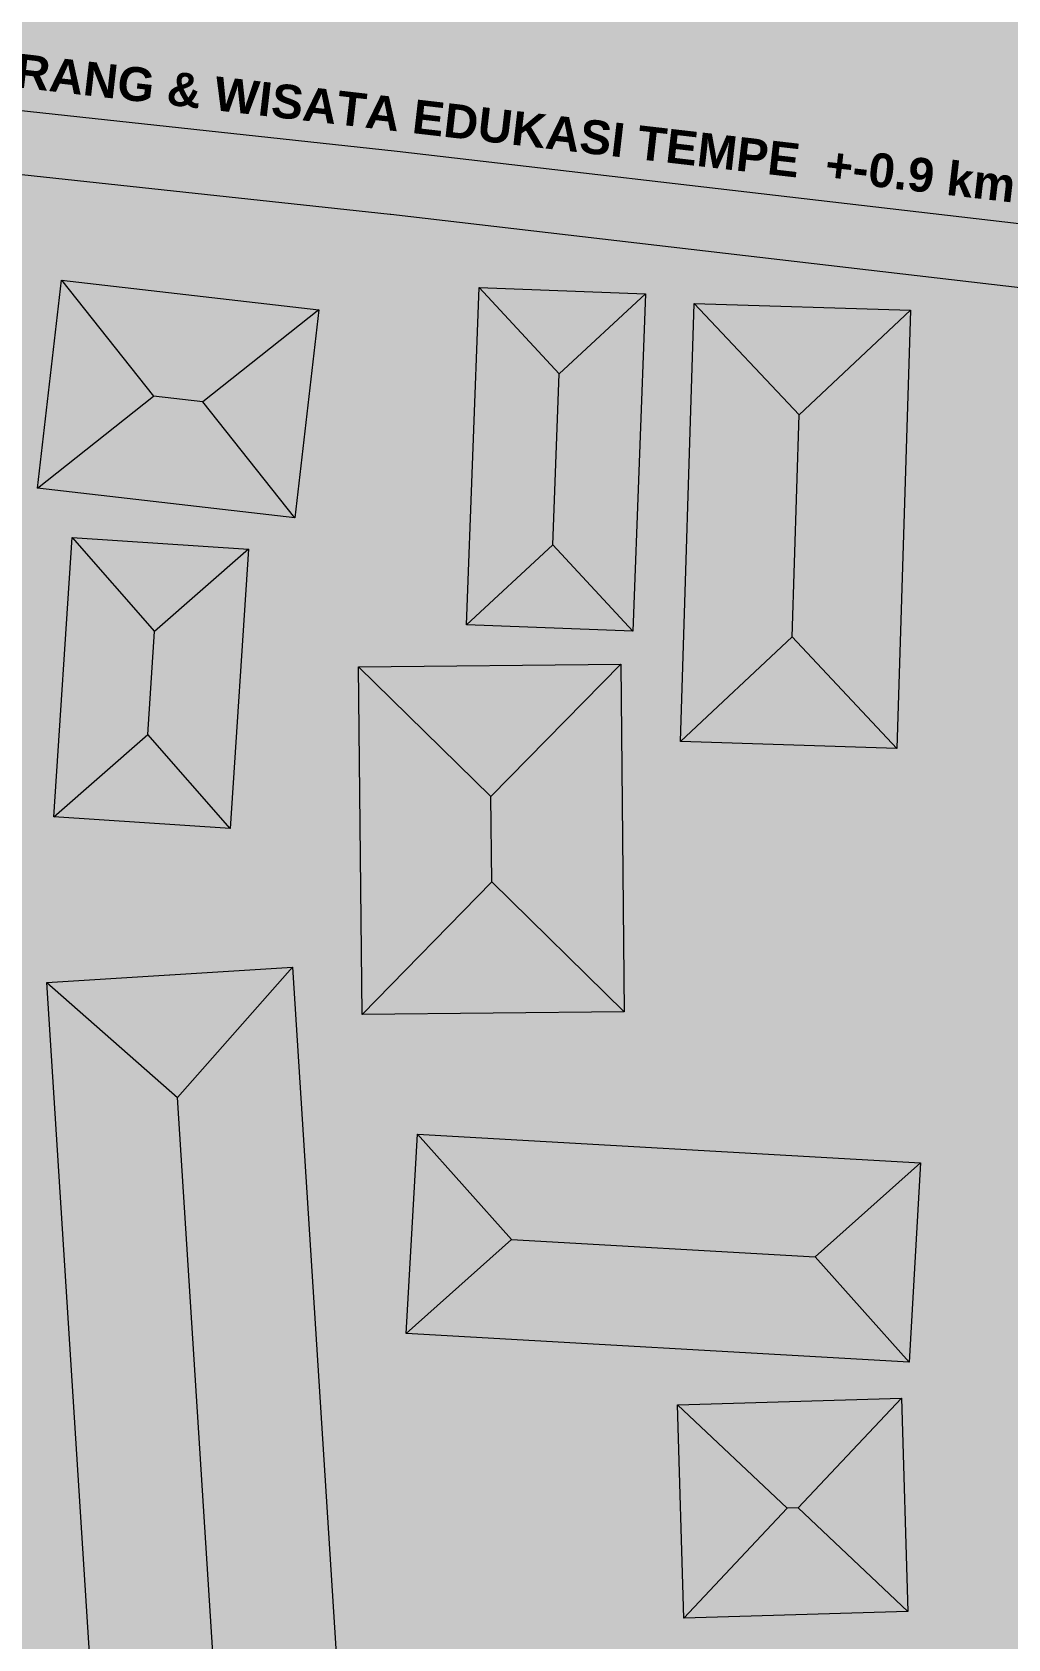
# Model space of a CAD drawing. Header units: metres. Extents: x 305909 to 307171, y 9156037 to 9156671.
# Drawn here: x 306544 to 306593, y 9156256.3 to 9156337 of the extents above; entities that cross this region are included whole.
import ezdxf

# ---------------------------------------------------------------- set-up
doc = ezdxf.new("R2010")
doc.units = ezdxf.units.M
doc.linetypes.add('DASHED2', pattern=[0.762, 0.635, -0.127])
for name, color, linetype, lineweight, true_color in [('A-ALUR_WISATA', 7, 'DASHED2', 50, 0xeb7800), ('A-LABEL', 7, 'Continuous', 0, 0x000000), ('B-BANGUNAN_PENDIDIKAN', 7, 'Continuous', 13, 0x78aadc), ('B-BANGUNAN_PERMUKIMAN', 7, 'Continuous', 13, 0xf0cd8c), ('B-BAYANGAN', 7, 'Continuous', 0, 0x76786c), ('J-PERKERASAN_JALAN', 7, 'Continuous', 9, 0x989896), ('Z-R', 7, 'Continuous', 0, 0xfaf4e6), ('Z-SPU-1', 7, 'Continuous', 0, 0xd6e6f7)]:
    doc.layers.add(name, color=color, linetype=linetype, lineweight=lineweight, true_color=true_color)
doc.styles.add('ARIALB', font='arialbd.ttf')

msp = doc.modelspace()

# ---------------------------------------------------------------- hatches: boundary and pattern name
at = {"layer": 'A-ALUR_WISATA', "true_color": 0xeb7800}
h = msp.add_hatch(color=30, dxfattribs=at)
h.dxf.hatch_style = 1
h.paths.add_polyline_path([(306547.547, 9156331.77), (306550.823, 9156331.42), (306550.824, 9156331.42), (306552.684, 9156331.217), (306552.51, 9156329.626), (306550.652, 9156329.83), (306547.378, 9156330.18), (306546.546, 9156330.268), (306546.716, 9156331.859), (306547.547, 9156331.77)])
h = msp.add_hatch(color=30, dxfattribs=at)
h.dxf.hatch_style = 1
h.paths.add_polyline_path([(306566.51, 9156328.868), (306561.497, 9156327.263), (306561.984, 9156331.555)])
h = msp.add_hatch(color=30, dxfattribs=at)
h.dxf.hatch_style = 1
h.paths.add_polyline_path([(306559.424, 9156330.472), (306559.425, 9156330.472), (306561.631, 9156330.224), (306561.452, 9156328.634), (306559.247, 9156328.882), (306555.49, 9156329.299), (306555.667, 9156330.889), (306559.424, 9156330.472)])
h = msp.add_hatch(color=30, dxfattribs=at)
h.dxf.hatch_style = 1
h.paths.add_polyline_path([(306564.749, 9156329.873), (306570.575, 9156329.212), (306570.395, 9156327.622), (306564.57, 9156328.283), (306564.434, 9156328.298), (306564.612, 9156329.888), (306564.749, 9156329.873)])
h = msp.add_hatch(color=30, dxfattribs=at)
h.dxf.hatch_style = 1
h.paths.add_polyline_path([(306577.445, 9156328.428), (306579.518, 9156328.19), (306579.335, 9156326.6), (306577.264, 9156326.838), (306573.375, 9156327.282), (306573.556, 9156328.872), (306577.445, 9156328.428)])
h = msp.add_hatch(color=30, dxfattribs=at)
h.dxf.hatch_style = 1
h.paths.add_polyline_path([(306584.818, 9156327.581), (306588.459, 9156327.16), (306588.276, 9156325.571), (306584.635, 9156325.991), (306582.315, 9156326.258), (306582.498, 9156327.847), (306584.818, 9156327.581)])
h = msp.add_hatch(color=30, dxfattribs=at)
h.dxf.hatch_style = 1
h.paths.add_polyline_path([(306592.873, 9156326.651), (306597.4, 9156326.126), (306597.216, 9156324.537), (306592.689, 9156325.062), (306591.256, 9156325.227), (306591.439, 9156326.816), (306592.873, 9156326.651)])
at = {"layer": 'B-BANGUNAN_PENDIDIKAN', "true_color": 0x6da1dd}
h = msp.add_hatch(color=153, dxfattribs=at)
h.dxf.hatch_style = 1
h.paths.add_polyline_path([(306551.305, 9156283.501), (306544.757, 9156289.265), (306557.069, 9156290.049), (306551.305, 9156283.501)])
at = {"layer": 'B-BANGUNAN_PENDIDIKAN', "true_color": 0x5780b1}
h = msp.add_hatch(color=145, dxfattribs=at)
h.dxf.hatch_style = 1
h.paths.add_polyline_path([(306553.299, 9156252.157), (306551.305, 9156283.501), (306557.069, 9156290.049), (306557.069, 9156290.049), (306559.847, 9156246.392), (306553.299, 9156252.157)])
at = {"layer": 'B-BANGUNAN_PENDIDIKAN', "true_color": 0x6c9fda}
h = msp.add_hatch(color=153, dxfattribs=at)
h.dxf.hatch_style = 1
h.paths.add_polyline_path([(306544.757, 9156289.265), (306544.757, 9156289.265), (306551.305, 9156283.501), (306553.299, 9156252.157), (306547.535, 9156245.609), (306544.757, 9156289.265)])
at = {"layer": 'B-BANGUNAN_PERMUKIMAN', "true_color": 0xee9467}
h = msp.add_hatch(color=21, dxfattribs=at)
h.dxf.hatch_style = 1
h.paths.add_polyline_path([(306550.105, 9156318.699), (306544.287, 9156314.079), (306545.485, 9156324.516), (306550.105, 9156318.699)])
at = {"layer": 'B-BANGUNAN_PERMUKIMAN', "true_color": 0xe99165}
h = msp.add_hatch(color=33, dxfattribs=at)
h.dxf.hatch_style = 1
h.paths.add_polyline_path([(306552.579, 9156318.415), (306550.105, 9156318.699), (306545.485, 9156324.516), (306545.485, 9156324.516), (306558.397, 9156323.035), (306552.579, 9156318.415)])
at = {"layer": 'B-BANGUNAN_PERMUKIMAN', "true_color": 0xec9366}
h = msp.add_hatch(color=33, dxfattribs=at)
h.dxf.hatch_style = 1
h.paths.add_polyline_path([(306566.444, 9156324.15), (306570.462, 9156319.819), (306570.14, 9156311.235), (306565.809, 9156307.216), (306566.444, 9156324.15)])
at = {"layer": 'B-BANGUNAN_PERMUKIMAN', "true_color": 0xeb9266}
h = msp.add_hatch(color=33, dxfattribs=at)
h.dxf.hatch_style = 1
h.paths.add_polyline_path([(306570.462, 9156319.819), (306566.444, 9156324.15), (306574.793, 9156323.837), (306570.462, 9156319.819)])
at = {"layer": 'B-BANGUNAN_PERMUKIMAN', "true_color": 0xbb7451}
h = msp.add_hatch(color=23, dxfattribs=at)
h.dxf.hatch_style = 1
h.paths.add_polyline_path([(306574.763, 9156323.034), (306574.158, 9156306.904), (306570.14, 9156311.235), (306570.462, 9156319.819), (306574.793, 9156323.837), (306574.793, 9156323.837), (306574.763, 9156323.034)])
at = {"layer": 'B-BANGUNAN_PERMUKIMAN', "true_color": 0xec9366}
h = msp.add_hatch(color=33, dxfattribs=at)
h.dxf.hatch_style = 1
h.paths.add_polyline_path([(306577.235, 9156323.352), (306577.236, 9156323.352), (306582.491, 9156317.755), (306582.14, 9156306.619), (306576.542, 9156301.364), (306577.235, 9156323.352)])
at = {"layer": 'B-BANGUNAN_PERMUKIMAN', "true_color": 0xeb9266}
h = msp.add_hatch(color=33, dxfattribs=at)
h.dxf.hatch_style = 1
h.paths.add_polyline_path([(306582.491, 9156317.755), (306577.236, 9156323.352), (306588.089, 9156323.01), (306582.491, 9156317.755)])
at = {"layer": 'B-BANGUNAN_PERMUKIMAN', "true_color": 0xb97350}
h = msp.add_hatch(color=23, dxfattribs=at)
h.dxf.hatch_style = 1
h.paths.add_polyline_path([(306552.579, 9156318.415), (306558.397, 9156323.035), (306557.199, 9156312.598), (306552.579, 9156318.415)])
at = {"layer": 'B-BANGUNAN_PERMUKIMAN', "true_color": 0xbb7451}
h = msp.add_hatch(color=23, dxfattribs=at)
h.dxf.hatch_style = 1
h.paths.add_polyline_path([(306582.14, 9156306.619), (306582.491, 9156317.755), (306588.089, 9156323.01), (306587.395, 9156301.022), (306582.14, 9156306.619)])
at = {"layer": 'B-BANGUNAN_PERMUKIMAN', "true_color": 0xbe7652}
h = msp.add_hatch(color=23, dxfattribs=at)
h.dxf.hatch_style = 1
h.paths.add_polyline_path([(306544.287, 9156314.079), (306550.105, 9156318.699), (306552.579, 9156318.415), (306557.199, 9156312.598), (306544.287, 9156314.079)])
at = {"layer": 'B-BANGUNAN_PERMUKIMAN', "true_color": 0xed9367}
h = msp.add_hatch(color=21, dxfattribs=at)
h.dxf.hatch_style = 1
h.paths.add_polyline_path([(306546.015, 9156311.605), (306546.015, 9156311.605), (306550.153, 9156306.886), (306549.814, 9156301.719), (306545.095, 9156297.581), (306545.095, 9156297.581), (306546.015, 9156311.605)])
at = {"layer": 'B-BANGUNAN_PERMUKIMAN', "true_color": 0xea9165}
h = msp.add_hatch(color=33, dxfattribs=at)
h.dxf.hatch_style = 1
h.paths.add_polyline_path([(306550.153, 9156306.886), (306546.015, 9156311.605), (306554.872, 9156311.024), (306550.153, 9156306.886)])
at = {"layer": 'B-BANGUNAN_PERMUKIMAN', "true_color": 0xbc7551}
h = msp.add_hatch(color=23, dxfattribs=at)
h.dxf.hatch_style = 1
h.paths.add_polyline_path([(306570.14, 9156311.235), (306574.158, 9156306.904), (306574.158, 9156306.904), (306565.809, 9156307.216), (306570.14, 9156311.235)])
at = {"layer": 'B-BANGUNAN_PERMUKIMAN', "true_color": 0xba7450}
h = msp.add_hatch(color=23, dxfattribs=at)
h.dxf.hatch_style = 1
h.paths.add_polyline_path([(306549.814, 9156301.719), (306550.153, 9156306.886), (306554.872, 9156311.024), (306553.952, 9156297), (306549.814, 9156301.719)])
at = {"layer": 'B-BANGUNAN_PERMUKIMAN', "true_color": 0xbc7551}
h = msp.add_hatch(color=23, dxfattribs=at)
h.dxf.hatch_style = 1
h.paths.add_polyline_path([(306582.14, 9156306.619), (306587.395, 9156301.022), (306587.395, 9156301.022), (306576.542, 9156301.364), (306582.14, 9156306.619)])
at = {"layer": 'B-BANGUNAN_PERMUKIMAN', "true_color": 0xec9366}
h = msp.add_hatch(color=33, dxfattribs=at)
h.dxf.hatch_style = 1
h.paths.add_polyline_path([(306567.032, 9156298.601), (306560.387, 9156305.111), (306573.542, 9156305.246), (306567.032, 9156298.601)])
at = {"layer": 'B-BANGUNAN_PERMUKIMAN', "true_color": 0xeb9266}
h = msp.add_hatch(color=33, dxfattribs=at)
h.dxf.hatch_style = 1
h.paths.add_polyline_path([(306567.032, 9156298.601), (306567.077, 9156294.317), (306560.567, 9156287.672), (306560.387, 9156305.111), (306567.032, 9156298.601)])
at = {"layer": 'B-BANGUNAN_PERMUKIMAN', "true_color": 0xbc7551}
h = msp.add_hatch(color=23, dxfattribs=at)
h.dxf.hatch_style = 1
h.paths.add_polyline_path([(306573.722, 9156287.807), (306567.077, 9156294.317), (306567.032, 9156298.601), (306573.542, 9156305.246), (306573.542, 9156305.246), (306573.722, 9156287.807)])
at = {"layer": 'B-BANGUNAN_PERMUKIMAN', "true_color": 0xbd7652}
h = msp.add_hatch(color=23, dxfattribs=at)
h.dxf.hatch_style = 1
h.paths.add_polyline_path([(306549.814, 9156301.719), (306553.952, 9156297), (306553.952, 9156297), (306545.095, 9156297.581), (306549.814, 9156301.719)])
at = {"layer": 'B-BANGUNAN_PERMUKIMAN', "true_color": 0xbb7451}
h = msp.add_hatch(color=23, dxfattribs=at)
h.dxf.hatch_style = 1
h.paths.add_polyline_path([(306567.077, 9156294.317), (306573.722, 9156287.807), (306560.567, 9156287.672), (306560.567, 9156287.672), (306567.077, 9156294.317)])
at = {"layer": 'B-BANGUNAN_PERMUKIMAN', "true_color": 0xed9366}
h = msp.add_hatch(color=21, dxfattribs=at)
h.dxf.hatch_style = 1
h.paths.add_polyline_path([(306568.06, 9156276.37), (306562.774, 9156271.651), (306562.774, 9156271.651), (306563.34, 9156281.656), (306568.06, 9156276.37)])
at = {"layer": 'B-BANGUNAN_PERMUKIMAN', "true_color": 0xea9265}
h = msp.add_hatch(color=33, dxfattribs=at)
h.dxf.hatch_style = 1
h.paths.add_polyline_path([(306588.582, 9156280.227), (306588.582, 9156280.227), (306583.296, 9156275.508), (306568.06, 9156276.37), (306563.34, 9156281.656), (306588.582, 9156280.227)])
at = {"layer": 'B-BANGUNAN_PERMUKIMAN', "true_color": 0xba7451}
h = msp.add_hatch(color=23, dxfattribs=at)
h.dxf.hatch_style = 1
h.paths.add_polyline_path([(306583.296, 9156275.508), (306588.582, 9156280.227), (306588.015, 9156270.222), (306583.296, 9156275.508)])
at = {"layer": 'B-BANGUNAN_PERMUKIMAN', "true_color": 0xbd7552}
h = msp.add_hatch(color=23, dxfattribs=at)
h.dxf.hatch_style = 1
h.paths.add_polyline_path([(306568.06, 9156276.37), (306583.296, 9156275.508), (306588.015, 9156270.222), (306562.774, 9156271.651), (306568.06, 9156276.37)])
at = {"layer": 'B-BANGUNAN_PERMUKIMAN', "true_color": 0xec9366}
h = msp.add_hatch(color=33, dxfattribs=at)
h.dxf.hatch_style = 1
h.paths.add_polyline_path([(306587.636, 9156268.413), (306587.636, 9156268.413), (306582.442, 9156262.904), (306581.901, 9156262.888), (306576.392, 9156268.083), (306587.636, 9156268.413)])
at = {"layer": 'B-BANGUNAN_PERMUKIMAN', "true_color": 0xeb9266}
h = msp.add_hatch(color=33, dxfattribs=at)
h.dxf.hatch_style = 1
h.paths.add_polyline_path([(306576.392, 9156268.083), (306581.901, 9156262.888), (306576.706, 9156257.378), (306576.392, 9156268.083)])
at = {"layer": 'B-BANGUNAN_PERMUKIMAN', "true_color": 0xbc7551}
h = msp.add_hatch(color=23, dxfattribs=at)
h.dxf.hatch_style = 1
h.paths.add_polyline_path([(306582.442, 9156262.904), (306587.636, 9156268.413), (306587.951, 9156257.709), (306582.442, 9156262.904)])
at = {"layer": 'B-BANGUNAN_PERMUKIMAN', "true_color": 0xbb7451}
h = msp.add_hatch(color=23, dxfattribs=at)
h.dxf.hatch_style = 1
h.paths.add_polyline_path([(306576.706, 9156257.378), (306581.901, 9156262.888), (306582.442, 9156262.904), (306587.951, 9156257.709), (306576.706, 9156257.378)])
at = {"layer": 'B-BAYANGAN', "true_color": 0x76786c}
h = msp.add_hatch(color=8, dxfattribs=at)
h.dxf.hatch_style = 1
h.paths.add_polyline_path([(306547.959, 9156347.316), (306547.752, 9156336.342), (306539.339, 9156336.501), (306539.546, 9156347.475), (306547.959, 9156347.316)])
h = msp.add_hatch(color=8, dxfattribs=at)
h.dxf.hatch_style = 1
h.paths.add_polyline_path([(306544.489, 9156309.4), (306544.087, 9156302.569), (306535.991, 9156303.045), (306536.297, 9156308.254), (306533.615, 9156308.447), (306534.805, 9156324.957), (306542.973, 9156324.368), (306541.904, 9156309.552), (306544.489, 9156309.4)])
h = msp.add_hatch(color=8, dxfattribs=at)
h.dxf.hatch_style = 1
h.paths.add_polyline_path([(306559.147, 9156322.285), (306557.949, 9156311.848), (306545.037, 9156313.329), (306546.235, 9156323.766), (306559.147, 9156322.285)])
h = msp.add_hatch(color=8, dxfattribs=at)
h.dxf.hatch_style = 1
h.paths.add_polyline_path([(306575.543, 9156323.087), (306574.908, 9156306.154), (306566.559, 9156306.466), (306567.194, 9156323.4), (306575.543, 9156323.087)])
h = msp.add_hatch(color=8, dxfattribs=at)
h.dxf.hatch_style = 1
h.paths.add_polyline_path([(306588.839, 9156322.26), (306588.145, 9156300.272), (306577.292, 9156300.614), (306577.985, 9156322.602), (306588.839, 9156322.26)])
h = msp.add_hatch(color=8, dxfattribs=at)
h.dxf.hatch_style = 1
h.paths.add_polyline_path([(306555.622, 9156310.274), (306554.702, 9156296.25), (306545.845, 9156296.831), (306546.764, 9156310.855), (306555.622, 9156310.274)])
h = msp.add_hatch(color=8, dxfattribs=at)
h.dxf.hatch_style = 1
h.paths.add_polyline_path([(306574.472, 9156287.057), (306561.317, 9156286.921), (306561.137, 9156304.361), (306574.292, 9156304.496), (306574.472, 9156287.057)])
h = msp.add_hatch(color=8, dxfattribs=at)
h.dxf.hatch_style = 1
h.paths.add_polyline_path([(306560.897, 9156245.342), (306548.585, 9156244.559), (306545.807, 9156288.215), (306558.119, 9156288.999), (306560.897, 9156245.342)])
h = msp.add_hatch(color=8, dxfattribs=at)
h.dxf.hatch_style = 1
h.paths.add_polyline_path([(306589.332, 9156279.477), (306588.765, 9156269.472), (306563.524, 9156270.901), (306564.09, 9156280.906), (306589.332, 9156279.477)])
h = msp.add_hatch(color=8, dxfattribs=at)
h.dxf.hatch_style = 1
h.paths.add_polyline_path([(306588.701, 9156256.959), (306577.456, 9156256.628), (306577.141, 9156267.333), (306588.386, 9156267.664), (306588.701, 9156256.959)])
at = {"layer": 'J-PERKERASAN_JALAN', "true_color": 0xa8a8a6}
h = msp.add_hatch(color=253, dxfattribs=at)
h.dxf.hatch_style = 1
h.paths.add_polyline_path([(306644.846, 9156210.245), (306626.618, 9156213.667), (306626.505, 9156213.691), (306626.174, 9156213.794), (306626.172, 9156213.789), (306625.862, 9156213.883), (306625.354, 9156213.968), (306624.838, 9156213.986), (306624.325, 9156213.939), (306623.822, 9156213.825), (306623.337, 9156213.648), (306622.88, 9156213.41), (306622.457, 9156213.116), (306622.075, 9156212.769), (306621.729, 9156212.411), (306621.668, 9156212.351), (306621.539, 9156212.238), (306621.471, 9156212.187), (306607.409, 9156201.912), (306607.349, 9156201.87), (306607.224, 9156201.792), (306607.159, 9156201.757), (306606.505, 9156201.413), (306606.073, 9156201.15), (306605.678, 9156200.835), (306605.326, 9156200.473), (306605.023, 9156200.069), (306604.772, 9156199.631), (306604.579, 9156199.164), (306604.447, 9156198.676), (306604.376, 9156198.176), (306604.37, 9156197.671), (306604.835, 9156188.419), (306604.833, 9156188.296), (306604.711, 9156188.282), (306601.976, 9156188.144), (306601.853, 9156188.146), (306601.839, 9156188.268), (306601.453, 9156195.94), (306601.389, 9156196.479), (306601.253, 9156197.005), (306601.046, 9156197.507), (306600.773, 9156197.977), (306600.44, 9156198.406), (306600.051, 9156198.785), (306599.614, 9156199.108), (306599.138, 9156199.369), (306598.63, 9156199.563), (306598.101, 9156199.687), (306597.561, 9156199.737), (306556.9, 9156200.778), (306556.778, 9156200.789), (306556.773, 9156200.912), (306556.843, 9156203.649), (306556.854, 9156203.772), (306556.977, 9156203.777), (306601.303, 9156202.643), (306601.811, 9156202.662), (306602.313, 9156202.746), (306602.8, 9156202.893), (306603.265, 9156203.1), (306605.437, 9156204.241), (306605.937, 9156204.552), (306619.355, 9156214.356), (306619.871, 9156214.805), (306619.929, 9156214.865), (306620.277, 9156215.277), (306620.566, 9156215.733), (306620.792, 9156216.223), (306620.949, 9156216.74), (306621.036, 9156217.273), (306621.05, 9156217.812), (306620.991, 9156218.349), (306620.86, 9156218.873), (306620.66, 9156219.374), (306620.65, 9156219.397), (306620.581, 9156219.576), (306620.533, 9156219.762), (306620.514, 9156219.87), (306620.144, 9156222.417), (306620.131, 9156222.52), (306620.123, 9156222.729), (306620.127, 9156222.833), (306620.339, 9156226.114), (306620.342, 9156226.174), (306620.808, 9156235.592), (306620.812, 9156235.656), (306620.815, 9156235.688), (306620.821, 9156235.752), (306629.955, 9156315.881), (306629.98, 9156316.402), (306629.937, 9156316.923), (306629.827, 9156317.434), (306629.65, 9156317.926), (306629.412, 9156318.39), (306629.114, 9156318.82), (306628.764, 9156319.207), (306628.365, 9156319.545), (306627.926, 9156319.829), (306627.454, 9156320.052), (306626.957, 9156320.213), (306626.443, 9156320.307), (306562.01, 9156327.803), (306561.978, 9156327.806), (306535.875, 9156330.627), (306535.852, 9156330.629), (306524.104, 9156331.829), (306524.104, 9156335.046), (306536.182, 9156333.812), (306562.328, 9156330.987), (306632.217, 9156322.857), (306632.283, 9156322.849), (306644.846, 9156321.599), (306644.846, 9156318.383), (306637.314, 9156319.133), (306636.796, 9156319.151), (306636.279, 9156319.101), (306635.774, 9156318.986), (306635.288, 9156318.805), (306634.829, 9156318.564), (306634.405, 9156318.265), (306634.024, 9156317.914), (306633.691, 9156317.517), (306633.412, 9156317.079), (306633.192, 9156316.61), (306633.035, 9156316.116), (306632.943, 9156315.606), (306623.818, 9156235.556), (306623.797, 9156235.3), (306623.337, 9156225.995), (306623.336, 9156225.973), (306623.155, 9156223.163), (306623.15, 9156222.745), (306623.188, 9156222.33), (306623.359, 9156221.154), (306623.446, 9156220.723), (306623.58, 9156220.304), (306623.759, 9156219.902), (306624.052, 9156219.333), (306624.347, 9156218.846), (306624.67, 9156218.391), (306625.054, 9156217.928), (306625.502, 9156217.528), (306625.572, 9156217.474), (306625.964, 9156217.209), (306626.384, 9156216.993), (306626.861, 9156216.782), (306627.294, 9156216.619), (306627.742, 9156216.508), (306644.846, 9156213.297), (306644.846, 9156210.245)])
at = {"layer": 'Z-R', "true_color": 0xf4f2ec}
h = msp.add_hatch(color=7, dxfattribs=at)
h.dxf.hatch_style = 1
h.paths.add_polyline_path([(306624.289, 9156242.595), (306556.388, 9156238.052), (306554.003, 9156281.952), (306509.625, 9156279.089), (306499.604, 9156305.811), (306466.679, 9156301.994), (306472.882, 9156235.666), (306497.912, 9156229.062), (306526.804, 9156228.986), (306531.575, 9156219.919), (306532.491, 9156127.582), (306486.314, 9156132.333), (306393.989, 9156155.199), (306332.726, 9156171.593), (306288.72, 9156190.576), (306259.621, 9156211.151), (306259.621, 9156409.341), (306281.946, 9156409.003), (306338.236, 9156402.748), (306341.903, 9156461.433), (306341.903, 9156461.433), (306341.904, 9156461.433), (306369.777, 9156457.841), (306369.778, 9156457.841), (306369.779, 9156457.84), (306369.78, 9156457.84), (306369.78, 9156457.84), (306369.781, 9156457.839), (306369.782, 9156457.838), (306369.783, 9156457.838), (306369.783, 9156457.837), (306369.784, 9156457.836), (306369.784, 9156457.835), (306369.785, 9156457.834), (306369.785, 9156457.833), (306369.785, 9156457.832), (306369.785, 9156457.831), (306369.785, 9156457.83), (306369.785, 9156457.829), (306360, 9156400.45), (306360, 9156400.449), (306360, 9156400.449), (306360, 9156380), (306360, 9156380), (306360, 9156380), (306440, 9156380), (306440, 9156380), (306440, 9156380), (306440, 9156532.835), (306440, 9156532.835), (306440, 9156532.835), (306424.61, 9156536.081), (306424.61, 9156536.081), (306385.74, 9156542.791), (306385.74, 9156542.791), (306305.003, 9156549.608), (306305.003, 9156549.608), (306259.621, 9156554.648), (306259.621, 9156558.541), (306291.75, 9156555.548), (306369.455, 9156545.532), (306504.834, 9156523.084), (306572.178, 9156510.306), (306677.166, 9156490.276), (306764.133, 9156475.064), (306735.941, 9156145.416), (306694.109, 9156139.201), (306694.292, 9156206.558), (306623.212, 9156213.87), (306624.289, 9156242.595)])
at = {"layer": 'Z-SPU-1', "true_color": 0xeef0f3}
h = msp.add_hatch(color=7, dxfattribs=at)
h.dxf.hatch_style = 1
h.paths.add_polyline_path([(306596.424, 9156127.396), (306534.299, 9156127.396), (306532.491, 9156127.582), (306531.575, 9156219.919), (306526.804, 9156228.986), (306497.912, 9156229.062), (306472.882, 9156235.666), (306466.679, 9156301.994), (306499.604, 9156305.811), (306509.625, 9156279.089), (306554.003, 9156281.952), (306556.388, 9156238.052), (306624.289, 9156242.595), (306623.212, 9156213.87), (306694.292, 9156206.558), (306694.109, 9156139.201), (306682.572, 9156137.435), (306647.045, 9156131.998), (306596.424, 9156127.396)])

# ---------------------------------------------------------------- linework, layer by layer
at = {"layer": 'B-BANGUNAN_PENDIDIKAN', "color": 167, "lineweight": 9, "true_color": 0x354f6c}
for p in [(306557.069, 9156290.049), (306544.757, 9156289.265), (306553.299, 9156252.157)]:
    msp.add_line(p, (306551.305, 9156283.501), dxfattribs=at)
at = {"layer": 'B-BANGUNAN_PENDIDIKAN', "color": 167, "lineweight": 13, "true_color": 0x354f6c}
msp.add_lwpolyline([(306559.847, 9156246.392), (306547.535, 9156245.609), (306544.757, 9156289.265), (306557.069, 9156290.049), (306559.847, 9156246.392)], close=True, dxfattribs=at)
at = {"layer": 'B-BANGUNAN_PERMUKIMAN', "color": 27, "lineweight": 9, "true_color": 0x744832}
for p, q in [((306545.485, 9156324.516), (306550.105, 9156318.699)), ((306566.444, 9156324.15), (306570.462, 9156319.819)), ((306574.793, 9156323.837), (306570.462, 9156319.819)), ((306577.236, 9156323.352), (306582.491, 9156317.755)), ((306558.397, 9156323.035), (306552.579, 9156318.415)), ((306588.089, 9156323.01), (306582.491, 9156317.755)), ((306570.14, 9156311.235), (306570.462, 9156319.819)), ((306544.287, 9156314.079), (306550.105, 9156318.699)), ((306552.579, 9156318.415), (306550.105, 9156318.699)), ((306557.199, 9156312.598), (306552.579, 9156318.415)), ((306582.14, 9156306.619), (306582.491, 9156317.755)), ((306546.015, 9156311.605), (306550.153, 9156306.886)), ((306565.809, 9156307.216), (306570.14, 9156311.235)), ((306574.158, 9156306.904), (306570.14, 9156311.235)), ((306554.872, 9156311.024), (306550.153, 9156306.886)), ((306549.814, 9156301.719), (306550.153, 9156306.886)), ((306576.542, 9156301.364), (306582.14, 9156306.619)), ((306587.395, 9156301.022), (306582.14, 9156306.619)), ((306560.387, 9156305.111), (306567.032, 9156298.601)), ((306573.542, 9156305.246), (306567.032, 9156298.601)), ((306545.095, 9156297.581), (306549.814, 9156301.719)), ((306553.952, 9156297), (306549.814, 9156301.719)), ((306567.077, 9156294.317), (306567.032, 9156298.601)), ((306560.567, 9156287.672), (306567.077, 9156294.317)), ((306573.722, 9156287.807), (306567.077, 9156294.317)), ((306563.34, 9156281.656), (306568.06, 9156276.37)), ((306588.582, 9156280.227), (306583.296, 9156275.508)), ((306562.774, 9156271.651), (306568.06, 9156276.37)), ((306568.06, 9156276.37), (306583.296, 9156275.508)), ((306588.015, 9156270.222), (306583.296, 9156275.508)), ((306576.392, 9156268.083), (306581.901, 9156262.888)), ((306587.636, 9156268.413), (306582.442, 9156262.904)), ((306576.706, 9156257.378), (306581.901, 9156262.888)), ((306582.442, 9156262.904), (306581.901, 9156262.888)), ((306587.951, 9156257.709), (306582.442, 9156262.904))]:
    msp.add_line(p, q, dxfattribs=at)
at = {"layer": 'B-BANGUNAN_PERMUKIMAN', "color": 27, "lineweight": 13, "true_color": 0x744832}
for points in [[(306558.397, 9156323.035), (306557.199, 9156312.598), (306544.287, 9156314.079), (306545.485, 9156324.516), (306558.397, 9156323.035)], [(306574.793, 9156323.837), (306574.158, 9156306.904), (306565.809, 9156307.216), (306566.444, 9156324.15), (306574.793, 9156323.837)], [(306588.089, 9156323.01), (306587.395, 9156301.022), (306576.542, 9156301.364), (306577.235, 9156323.352), (306588.089, 9156323.01)], [(306554.872, 9156311.024), (306553.952, 9156297), (306545.095, 9156297.581), (306546.014, 9156311.605), (306554.872, 9156311.024)], [(306573.722, 9156287.807), (306560.567, 9156287.671), (306560.387, 9156305.111), (306573.542, 9156305.246), (306573.722, 9156287.807)], [(306588.582, 9156280.227), (306588.015, 9156270.222), (306562.774, 9156271.651), (306563.34, 9156281.656), (306588.582, 9156280.227)], [(306587.951, 9156257.709), (306576.706, 9156257.378), (306576.391, 9156268.083), (306587.636, 9156268.414), (306587.951, 9156257.709)]]:
    msp.add_lwpolyline(points, close=True, dxfattribs=at)
at = {"layer": 'J-PERKERASAN_JALAN', "color": 8, "lineweight": 13, "true_color": 0x787876}
for points in [[(306487.137, 9156342.539), (306487.267, 9156342.048), (306487.458, 9156341.578), (306487.707, 9156341.135), (306488.011, 9156340.728), (306488.363, 9156340.362), (306488.76, 9156340.044), (306489.193, 9156339.779), (306489.656, 9156339.571), (306490.142, 9156339.423), (306490.643, 9156339.338), (306492.503, 9156339.143), (306492.541, 9156339.139), (306492.564, 9156339.136), (306492.602, 9156339.131), (306513.238, 9156336.16), (306513.401, 9156336.139), (306536.182, 9156333.812), (306562.328, 9156330.987), (306632.217, 9156322.857), (306632.283, 9156322.849), (306650.851, 9156321.001), (306650.943, 9156320.993), (306664.514, 9156319.956)], [(306626.443, 9156320.307), (306562.01, 9156327.803), (306561.978, 9156327.806), (306535.875, 9156330.627)]]:
    msp.add_lwpolyline(points, dxfattribs=at)

# ---------------------------------------------------------------- texts
at = {"layer": 'A-LABEL', "color": 32, "true_color": 0xc85a00, "insert": (306600.288, 9156328.186), "char_height": 1.7, "attachment_point": 5, "rotation": 353.40136, "style": 'ARIALB', "bg_fill": 1, "box_fill_scale": 1.25, "bg_fill_color": 7, "bg_fill_true_color": 16777215, "bg_fill_transparency": 0}
msp.add_mtext('A4  ORANG & WISATA EDUKASI TEMPE  +-0.9 km  (klaster - koridor tengah - zebra - halaman depan - Showcase)', dxfattribs=at)

doc.saveas('drawing.dxf')
